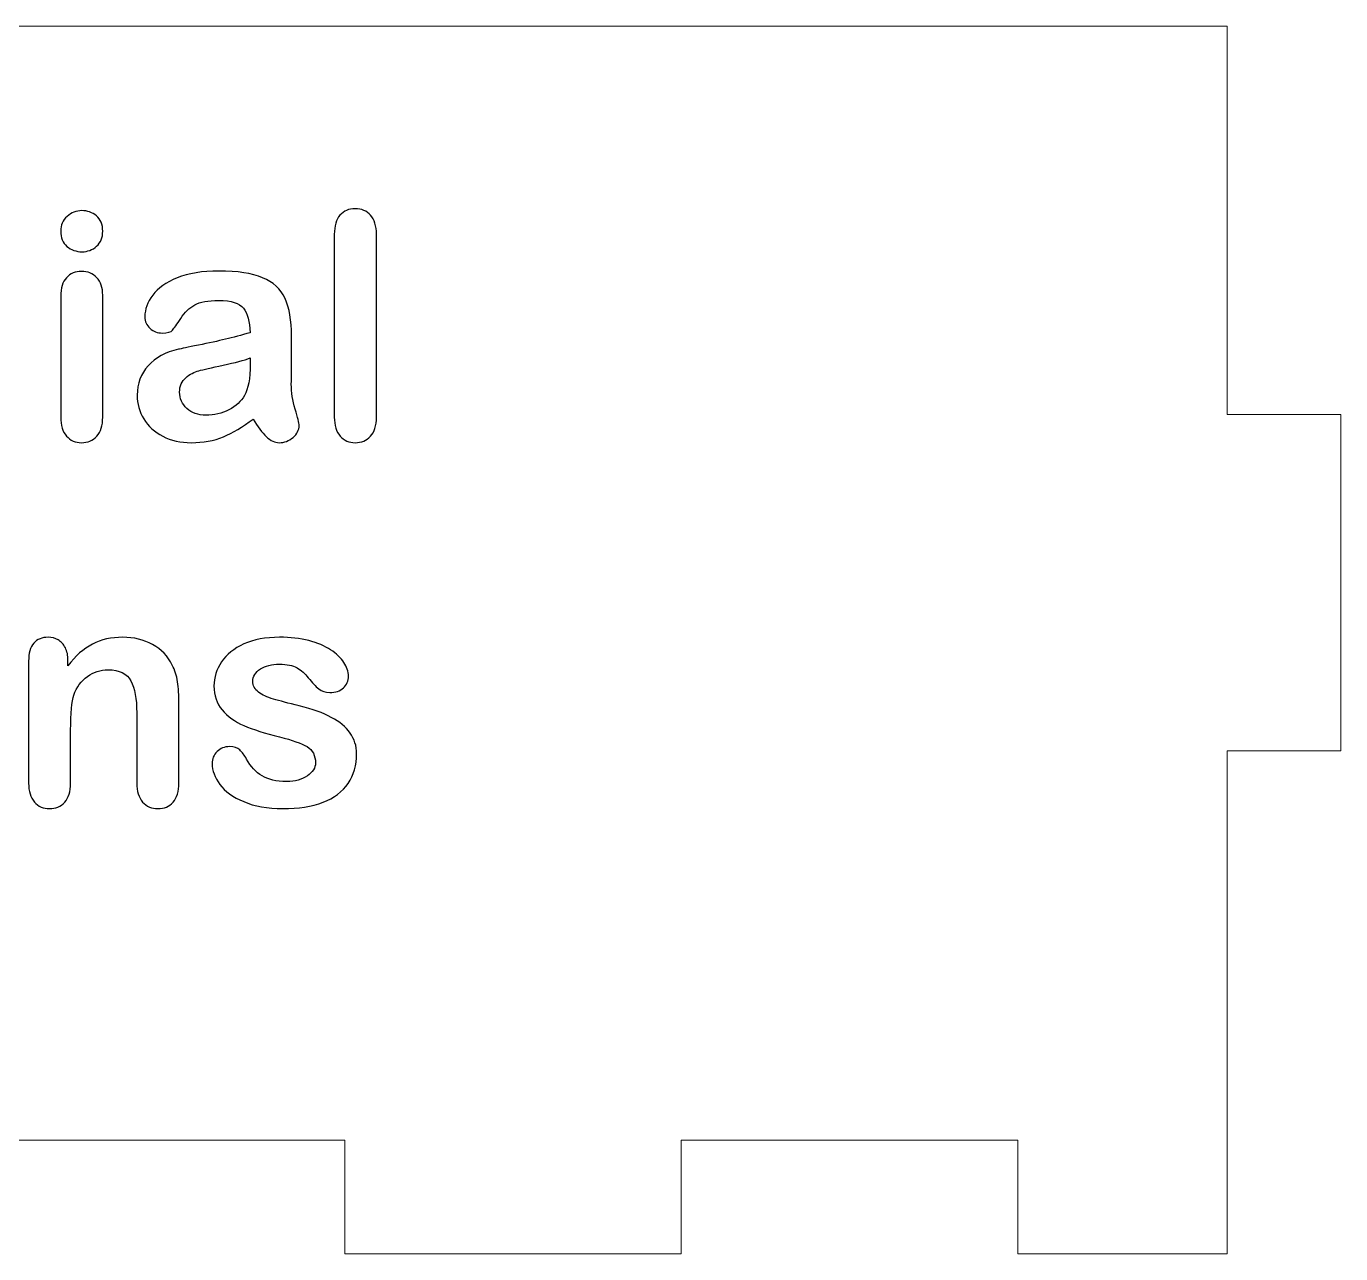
# Model space of a CAD drawing. Header units: inches. Extents: x -11.2 to 11.8, y -8.6 to 8.5.
# Drawn here: x -9.124 to -7.679, y -7.175 to -5.825 of the extents above; entities that cross this region are included whole.
import ezdxf

# ---------------------------------------------------------------- set-up
doc = ezdxf.new("R2010")
doc.units = ezdxf.units.IN
doc.header["$MEASUREMENT"] = 0
doc.layers.add('Tiny token holder', color=7, linetype='Continuous')

msp = doc.modelspace()

# ---------------------------------------------------------------- linework, layer by layer
at = {"layer": 'Tiny token holder', "color": 240, "lineweight": 9}
msp.add_open_spline([(-7.8044, -7.05), (-7.8044, -7.05), (-7.8044, -6.622), (-7.8044, -6.622), (-7.8044, -6.622), (-7.8044, -6.622), (-7.6794, -6.622), (-7.6794, -6.622), (-7.6794, -6.622), (-7.6794, -6.622), (-7.6794, -6.252), (-7.6794, -6.252), (-7.6794, -6.252), (-7.6794, -6.252), (-7.8044, -6.252), (-7.8044, -6.252), (-7.8044, -6.252), (-7.8044, -6.252), (-7.8044, -5.825), (-7.8044, -5.825), (-7.8044, -5.825), (-7.8044, -5.825), (-10.8544, -5.825), (-10.8544, -5.825), (-10.8544, -5.825), (-10.8544, -5.825), (-10.8544, -6.252), (-10.8544, -6.252), (-10.8544, -6.252), (-10.8544, -6.252), (-10.9794, -6.252), (-10.9794, -6.252), (-10.9794, -6.252), (-10.9794, -6.252), (-10.9794, -6.622), (-10.9794, -6.622), (-10.9794, -6.622), (-10.9794, -6.622), (-10.8544, -6.622), (-10.8544, -6.622), (-10.8544, -6.622), (-10.8544, -6.622), (-10.8544, -7.05), (-10.8544, -7.05), (-10.8544, -7.05), (-10.8544, -7.05), (-10.8544, -7.175), (-10.8544, -7.175), (-10.8544, -7.175), (-10.8544, -7.175), (-10.6244, -7.175), (-10.6244, -7.175), (-10.6244, -7.175), (-10.6244, -7.175), (-10.6244, -7.05), (-10.6244, -7.05), (-10.6244, -7.05), (-10.6244, -7.05), (-10.2544, -7.05), (-10.2544, -7.05), (-10.2544, -7.05), (-10.2544, -7.05), (-10.2544, -7.175), (-10.2544, -7.175), (-10.2544, -7.175), (-10.2544, -7.175), (-9.8844, -7.175), (-9.8844, -7.175), (-9.8844, -7.175), (-9.8844, -7.175), (-9.8844, -7.05), (-9.8844, -7.05), (-9.8844, -7.05), (-9.8844, -7.05), (-9.5144, -7.05), (-9.5144, -7.05), (-9.5144, -7.05), (-9.5144, -7.05), (-9.5144, -7.175), (-9.5144, -7.175), (-9.5144, -7.175), (-9.5144, -7.175), (-9.1444, -7.175), (-9.1444, -7.175), (-9.1444, -7.175), (-9.1444, -7.175), (-9.1444, -7.05), (-9.1444, -7.05), (-9.1444, -7.05), (-9.1444, -7.05), (-8.7744, -7.05), (-8.7744, -7.05), (-8.7744, -7.05), (-8.7744, -7.05), (-8.7744, -7.175), (-8.7744, -7.175), (-8.7744, -7.175), (-8.7744, -7.175), (-8.4044, -7.175), (-8.4044, -7.175), (-8.4044, -7.175), (-8.4044, -7.175), (-8.4044, -7.05), (-8.4044, -7.05), (-8.4044, -7.05), (-8.4044, -7.05), (-8.0344, -7.05), (-8.0344, -7.05), (-8.0344, -7.05), (-8.0344, -7.05), (-8.0344, -7.175), (-8.0344, -7.175), (-8.0344, -7.175), (-8.0344, -7.175), (-7.8044, -7.175), (-7.8044, -7.175), (-7.8044, -7.175), (-7.8044, -7.175), (-7.8044, -7.05), (-7.8044, -7.05)], degree=3, knots=[0, 0, 0, 0, 0.032258, 0.032258, 0.032258, 0.032258, 0.064516, 0.064516, 0.064516, 0.064516, 0.096774, 0.096774, 0.096774, 0.096774, 0.129032, 0.129032, 0.129032, 0.129032, 0.16129, 0.16129, 0.16129, 0.16129, 0.193548, 0.193548, 0.193548, 0.193548, 0.225806, 0.225806, 0.225806, 0.225806, 0.258065, 0.258065, 0.258065, 0.258065, 0.290323, 0.290323, 0.290323, 0.290323, 0.322581, 0.322581, 0.322581, 0.322581, 0.354839, 0.354839, 0.354839, 0.354839, 0.387097, 0.387097, 0.387097, 0.387097, 0.419355, 0.419355, 0.419355, 0.419355, 0.451613, 0.451613, 0.451613, 0.451613, 0.483871, 0.483871, 0.483871, 0.483871, 0.516129, 0.516129, 0.516129, 0.516129, 0.548387, 0.548387, 0.548387, 0.548387, 0.580645, 0.580645, 0.580645, 0.580645, 0.612903, 0.612903, 0.612903, 0.612903, 0.645161, 0.645161, 0.645161, 0.645161, 0.677419, 0.677419, 0.677419, 0.677419, 0.709677, 0.709677, 0.709677, 0.709677, 0.741935, 0.741935, 0.741935, 0.741935, 0.774194, 0.774194, 0.774194, 0.774194, 0.806452, 0.806452, 0.806452, 0.806452, 0.83871, 0.83871, 0.83871, 0.83871, 0.870968, 0.870968, 0.870968, 0.870968, 0.903226, 0.903226, 0.903226, 0.903226, 0.935484, 0.935484, 0.935484, 0.935484, 1, 1, 1, 1], dxfattribs=at)
at = {"layer": 'Tiny token holder', "color": 250}
for points, knots in [([(-9.0633, -6.073), (-9.0697, -6.073), (-9.0752, -6.071), (-9.0798, -6.0671), (-9.0798, -6.0671), (-9.0844, -6.0631), (-9.0866, -6.0575), (-9.0866, -6.0503), (-9.0866, -6.0503), (-9.0866, -6.0438), (-9.0843, -6.0384), (-9.0796, -6.0342), (-9.0796, -6.0342), (-9.0749, -6.0299), (-9.0695, -6.0278), (-9.0633, -6.0278), (-9.0633, -6.0278), (-9.0572, -6.0278), (-9.052, -6.0297), (-9.0473, -6.0335), (-9.0473, -6.0335), (-9.0427, -6.0374), (-9.0404, -6.043), (-9.0404, -6.0503), (-9.0404, -6.0503), (-9.0404, -6.0574), (-9.0426, -6.063), (-9.0471, -6.067), (-9.0471, -6.067), (-9.0517, -6.071), (-9.057, -6.073), (-9.0633, -6.073)], [0, 0, 0, 0, 0.111111, 0.111111, 0.111111, 0.111111, 0.222222, 0.222222, 0.222222, 0.222222, 0.333333, 0.333333, 0.333333, 0.333333, 0.444444, 0.444444, 0.444444, 0.444444, 0.555556, 0.555556, 0.555556, 0.555556, 0.666667, 0.666667, 0.666667, 0.666667, 0.777778, 0.777778, 0.777778, 0.777778, 1, 1, 1, 1]), ([(-8.7858, -6.2549), (-8.7858, -6.2549), (-8.7858, -6.0539), (-8.7858, -6.0539), (-8.7858, -6.0539), (-8.7858, -6.0446), (-8.7837, -6.0376), (-8.7796, -6.0328), (-8.7796, -6.0328), (-8.7754, -6.0281), (-8.7699, -6.0257), (-8.7629, -6.0257), (-8.7629, -6.0257), (-8.7559, -6.0257), (-8.7502, -6.0281), (-8.7459, -6.0328), (-8.7459, -6.0328), (-8.7416, -6.0375), (-8.7395, -6.0445), (-8.7395, -6.0539), (-8.7395, -6.0539), (-8.7395, -6.0539), (-8.7395, -6.2549), (-8.7395, -6.2549), (-8.7395, -6.2549), (-8.7395, -6.2643), (-8.7417, -6.2713), (-8.7461, -6.276), (-8.7461, -6.276), (-8.7504, -6.2807), (-8.756, -6.283), (-8.7629, -6.283), (-8.7629, -6.283), (-8.7696, -6.283), (-8.7751, -6.2806), (-8.7794, -6.2757), (-8.7794, -6.2757), (-8.7836, -6.2709), (-8.7858, -6.2639), (-8.7858, -6.2549)], [0, 0, 0, 0, 0.090909, 0.090909, 0.090909, 0.090909, 0.181818, 0.181818, 0.181818, 0.181818, 0.272727, 0.272727, 0.272727, 0.272727, 0.363636, 0.363636, 0.363636, 0.363636, 0.454545, 0.454545, 0.454545, 0.454545, 0.545455, 0.545455, 0.545455, 0.545455, 0.636364, 0.636364, 0.636364, 0.636364, 0.727273, 0.727273, 0.727273, 0.727273, 0.818182, 0.818182, 0.818182, 0.818182, 1, 1, 1, 1]), ([(-9.0404, -6.1209), (-9.0404, -6.1209), (-9.0404, -6.2549), (-9.0404, -6.2549), (-9.0404, -6.2549), (-9.0404, -6.2641), (-9.0426, -6.2712), (-9.047, -6.2759), (-9.047, -6.2759), (-9.0514, -6.2807), (-9.0569, -6.283), (-9.0637, -6.283), (-9.0637, -6.283), (-9.0705, -6.283), (-9.076, -6.2806), (-9.0802, -6.2757), (-9.0802, -6.2757), (-9.0845, -6.2709), (-9.0866, -6.2639), (-9.0866, -6.2549), (-9.0866, -6.2549), (-9.0866, -6.2549), (-9.0866, -6.1223), (-9.0866, -6.1223), (-9.0866, -6.1223), (-9.0866, -6.113), (-9.0845, -6.1061), (-9.0802, -6.1015), (-9.0802, -6.1015), (-9.076, -6.0969), (-9.0705, -6.0946), (-9.0637, -6.0946), (-9.0637, -6.0946), (-9.0569, -6.0946), (-9.0514, -6.0969), (-9.047, -6.1015), (-9.047, -6.1015), (-9.0426, -6.1061), (-9.0404, -6.1126), (-9.0404, -6.1209)], [0, 0, 0, 0, 0.090909, 0.090909, 0.090909, 0.090909, 0.181818, 0.181818, 0.181818, 0.181818, 0.272727, 0.272727, 0.272727, 0.272727, 0.363636, 0.363636, 0.363636, 0.363636, 0.454545, 0.454545, 0.454545, 0.454545, 0.545455, 0.545455, 0.545455, 0.545455, 0.636364, 0.636364, 0.636364, 0.636364, 0.727273, 0.727273, 0.727273, 0.727273, 0.818182, 0.818182, 0.818182, 0.818182, 1, 1, 1, 1]), ([(-8.8752, -6.257), (-8.8865, -6.2657), (-8.8973, -6.2722), (-8.9078, -6.2765), (-8.9078, -6.2765), (-8.9182, -6.2809), (-8.93, -6.283), (-8.943, -6.283), (-8.943, -6.283), (-8.9549, -6.283), (-8.9654, -6.2807), (-8.9744, -6.276), (-8.9744, -6.276), (-8.9833, -6.2713), (-8.9903, -6.265), (-8.9952, -6.2569), (-8.9952, -6.2569), (-9, -6.2488), (-9.0025, -6.2401), (-9.0025, -6.2308), (-9.0025, -6.2308), (-9.0025, -6.2181), (-8.9985, -6.2073), (-8.9904, -6.1984), (-8.9904, -6.1984), (-8.9824, -6.1894), (-8.9713, -6.1834), (-8.9572, -6.1803), (-8.9572, -6.1803), (-8.9543, -6.1796), (-8.947, -6.1781), (-8.9353, -6.1758), (-8.9353, -6.1758), (-8.9237, -6.1734), (-8.9137, -6.1712), (-8.9054, -6.1692), (-8.9054, -6.1692), (-8.8971, -6.1672), (-8.8881, -6.1649), (-8.8783, -6.162), (-8.8783, -6.162), (-8.8789, -6.1498), (-8.8813, -6.1408), (-8.8857, -6.1351), (-8.8857, -6.1351), (-8.8901, -6.1294), (-8.8991, -6.1265), (-8.9128, -6.1265), (-8.9128, -6.1265), (-8.9246, -6.1265), (-8.9334, -6.1282), (-8.9393, -6.1315), (-8.9393, -6.1315), (-8.9453, -6.1347), (-8.9504, -6.1396), (-8.9546, -6.1463), (-8.9546, -6.1463), (-8.9589, -6.1528), (-8.9619, -6.1571), (-8.9636, -6.1592), (-8.9636, -6.1592), (-8.9654, -6.1613), (-8.9692, -6.1624), (-8.9749, -6.1624), (-8.9749, -6.1624), (-8.9801, -6.1624), (-8.9847, -6.1607), (-8.9884, -6.1573), (-8.9884, -6.1573), (-8.9922, -6.154), (-8.9941, -6.1497), (-8.9941, -6.1445), (-8.9941, -6.1445), (-8.9941, -6.1363), (-8.9912, -6.1284), (-8.9855, -6.1207), (-8.9855, -6.1207), (-8.9797, -6.113), (-8.9707, -6.1067), (-8.9585, -6.1017), (-8.9585, -6.1017), (-8.9462, -6.0967), (-8.931, -6.0942), (-8.9127, -6.0942), (-8.9127, -6.0942), (-8.8924, -6.0942), (-8.8763, -6.0966), (-8.8647, -6.1015), (-8.8647, -6.1015), (-8.853, -6.1063), (-8.8448, -6.1139), (-8.84, -6.1243), (-8.84, -6.1243), (-8.8352, -6.1347), (-8.8328, -6.1485), (-8.8328, -6.1657), (-8.8328, -6.1657), (-8.8328, -6.1766), (-8.8328, -6.1858), (-8.8329, -6.1934), (-8.8329, -6.1934), (-8.8329, -6.201), (-8.833, -6.2095), (-8.8331, -6.2188), (-8.8331, -6.2188), (-8.8331, -6.2275), (-8.8317, -6.2366), (-8.8288, -6.246), (-8.8288, -6.246), (-8.8259, -6.2554), (-8.8245, -6.2615), (-8.8245, -6.2642), (-8.8245, -6.2642), (-8.8245, -6.269), (-8.8267, -6.2733), (-8.8311, -6.2772), (-8.8311, -6.2772), (-8.8357, -6.2811), (-8.8407, -6.283), (-8.8464, -6.283), (-8.8464, -6.283), (-8.8511, -6.283), (-8.8558, -6.2808), (-8.8605, -6.2764), (-8.8605, -6.2764), (-8.8651, -6.2719), (-8.87, -6.2655), (-8.8752, -6.257)], [0, 0, 0, 0, 0.030303, 0.030303, 0.030303, 0.030303, 0.060606, 0.060606, 0.060606, 0.060606, 0.090909, 0.090909, 0.090909, 0.090909, 0.121212, 0.121212, 0.121212, 0.121212, 0.151515, 0.151515, 0.151515, 0.151515, 0.181818, 0.181818, 0.181818, 0.181818, 0.212121, 0.212121, 0.212121, 0.212121, 0.242424, 0.242424, 0.242424, 0.242424, 0.272727, 0.272727, 0.272727, 0.272727, 0.30303, 0.30303, 0.30303, 0.30303, 0.333333, 0.333333, 0.333333, 0.333333, 0.363636, 0.363636, 0.363636, 0.363636, 0.393939, 0.393939, 0.393939, 0.393939, 0.424242, 0.424242, 0.424242, 0.424242, 0.454545, 0.454545, 0.454545, 0.454545, 0.484848, 0.484848, 0.484848, 0.484848, 0.515152, 0.515152, 0.515152, 0.515152, 0.545455, 0.545455, 0.545455, 0.545455, 0.575758, 0.575758, 0.575758, 0.575758, 0.606061, 0.606061, 0.606061, 0.606061, 0.636364, 0.636364, 0.636364, 0.636364, 0.666667, 0.666667, 0.666667, 0.666667, 0.69697, 0.69697, 0.69697, 0.69697, 0.727273, 0.727273, 0.727273, 0.727273, 0.757576, 0.757576, 0.757576, 0.757576, 0.787879, 0.787879, 0.787879, 0.787879, 0.818182, 0.818182, 0.818182, 0.818182, 0.848485, 0.848485, 0.848485, 0.848485, 0.878788, 0.878788, 0.878788, 0.878788, 0.909091, 0.909091, 0.909091, 0.909091, 0.939394, 0.939394, 0.939394, 0.939394, 1, 1, 1, 1]), ([(-8.8783, -6.1898), (-8.8851, -6.1923), (-8.8949, -6.195), (-8.9079, -6.1977), (-8.9079, -6.1977), (-8.9209, -6.2005), (-8.9298, -6.2026), (-8.9348, -6.2039), (-8.9348, -6.2039), (-8.9398, -6.2052), (-8.9446, -6.2077), (-8.9491, -6.2115), (-8.9491, -6.2115), (-8.9536, -6.2153), (-8.9559, -6.2206), (-8.9559, -6.2275), (-8.9559, -6.2275), (-8.9559, -6.2345), (-8.9532, -6.2404), (-8.9479, -6.2454), (-8.9479, -6.2454), (-8.9426, -6.2503), (-8.9356, -6.2528), (-8.927, -6.2528), (-8.927, -6.2528), (-8.9178, -6.2528), (-8.9094, -6.2508), (-8.9017, -6.2468), (-8.9017, -6.2468), (-8.8939, -6.2427), (-8.8882, -6.2375), (-8.8846, -6.2312), (-8.8846, -6.2312), (-8.8804, -6.2241), (-8.8783, -6.2126), (-8.8783, -6.1964), (-8.8783, -6.1964), (-8.8783, -6.1964), (-8.8783, -6.1898), (-8.8783, -6.1898)], [0, 0, 0, 0, 0.090909, 0.090909, 0.090909, 0.090909, 0.181818, 0.181818, 0.181818, 0.181818, 0.272727, 0.272727, 0.272727, 0.272727, 0.363636, 0.363636, 0.363636, 0.363636, 0.454545, 0.454545, 0.454545, 0.454545, 0.545455, 0.545455, 0.545455, 0.545455, 0.636364, 0.636364, 0.636364, 0.636364, 0.727273, 0.727273, 0.727273, 0.727273, 0.818182, 0.818182, 0.818182, 0.818182, 1, 1, 1, 1]), ([(-9.0786, -6.5226), (-9.0786, -6.5226), (-9.0786, -6.5283), (-9.0786, -6.5283), (-9.0786, -6.5283), (-9.0704, -6.5175), (-9.0615, -6.5096), (-9.0518, -6.5046), (-9.0518, -6.5046), (-9.0421, -6.4995), (-9.031, -6.497), (-9.0184, -6.497), (-9.0184, -6.497), (-9.0062, -6.497), (-8.9953, -6.4997), (-8.9856, -6.505), (-8.9856, -6.505), (-8.976, -6.5103), (-8.9688, -6.5178), (-8.964, -6.5276), (-8.964, -6.5276), (-8.961, -6.5332), (-8.959, -6.5393), (-8.9581, -6.5459), (-8.9581, -6.5459), (-8.9572, -6.5525), (-8.9567, -6.5608), (-8.9567, -6.571), (-8.9567, -6.571), (-8.9567, -6.571), (-8.9567, -6.6573), (-8.9567, -6.6573), (-8.9567, -6.6573), (-8.9567, -6.6666), (-8.9589, -6.6736), (-8.9631, -6.6784), (-8.9631, -6.6784), (-8.9673, -6.6831), (-8.9729, -6.6855), (-8.9797, -6.6855), (-8.9797, -6.6855), (-8.9866, -6.6855), (-8.9922, -6.6831), (-8.9965, -6.6782), (-8.9965, -6.6782), (-9.0008, -6.6733), (-9.003, -6.6664), (-9.003, -6.6573), (-9.003, -6.6573), (-9.003, -6.6573), (-9.003, -6.58), (-9.003, -6.58), (-9.003, -6.58), (-9.003, -6.5648), (-9.0051, -6.5531), (-9.0094, -6.5449), (-9.0094, -6.5449), (-9.0136, -6.5369), (-9.0221, -6.5328), (-9.0347, -6.5328), (-9.0347, -6.5328), (-9.043, -6.5328), (-9.0505, -6.5353), (-9.0573, -6.5402), (-9.0573, -6.5402), (-9.0641, -6.5451), (-9.0691, -6.5519), (-9.0722, -6.5605), (-9.0722, -6.5605), (-9.0745, -6.5674), (-9.0757, -6.5803), (-9.0757, -6.5993), (-9.0757, -6.5993), (-9.0757, -6.5993), (-9.0757, -6.6573), (-9.0757, -6.6573), (-9.0757, -6.6573), (-9.0757, -6.6667), (-9.0779, -6.6737), (-9.0822, -6.6784), (-9.0822, -6.6784), (-9.0866, -6.6831), (-9.0922, -6.6855), (-9.099, -6.6855), (-9.099, -6.6855), (-9.1057, -6.6855), (-9.1112, -6.6831), (-9.1155, -6.6782), (-9.1155, -6.6782), (-9.1198, -6.6733), (-9.1219, -6.6664), (-9.1219, -6.6573), (-9.1219, -6.6573), (-9.1219, -6.6573), (-9.1219, -6.5233), (-9.1219, -6.5233), (-9.1219, -6.5233), (-9.1219, -6.5145), (-9.12, -6.5079), (-9.1162, -6.5036), (-9.1162, -6.5036), (-9.1123, -6.4992), (-9.1071, -6.497), (-9.1004, -6.497), (-9.1004, -6.497), (-9.0964, -6.497), (-9.0926, -6.498), (-9.0894, -6.4999), (-9.0894, -6.4999), (-9.0861, -6.5018), (-9.0835, -6.5047), (-9.0815, -6.5086), (-9.0815, -6.5086), (-9.0795, -6.5124), (-9.0786, -6.5171), (-9.0786, -6.5226)], [0, 0, 0, 0, 0.033333, 0.033333, 0.033333, 0.033333, 0.066667, 0.066667, 0.066667, 0.066667, 0.1, 0.1, 0.1, 0.1, 0.133333, 0.133333, 0.133333, 0.133333, 0.166667, 0.166667, 0.166667, 0.166667, 0.2, 0.2, 0.2, 0.2, 0.233333, 0.233333, 0.233333, 0.233333, 0.266667, 0.266667, 0.266667, 0.266667, 0.3, 0.3, 0.3, 0.3, 0.333333, 0.333333, 0.333333, 0.333333, 0.366667, 0.366667, 0.366667, 0.366667, 0.4, 0.4, 0.4, 0.4, 0.433333, 0.433333, 0.433333, 0.433333, 0.466667, 0.466667, 0.466667, 0.466667, 0.5, 0.5, 0.5, 0.5, 0.533333, 0.533333, 0.533333, 0.533333, 0.566667, 0.566667, 0.566667, 0.566667, 0.6, 0.6, 0.6, 0.6, 0.633333, 0.633333, 0.633333, 0.633333, 0.666667, 0.666667, 0.666667, 0.666667, 0.7, 0.7, 0.7, 0.7, 0.733333, 0.733333, 0.733333, 0.733333, 0.766667, 0.766667, 0.766667, 0.766667, 0.8, 0.8, 0.8, 0.8, 0.833333, 0.833333, 0.833333, 0.833333, 0.866667, 0.866667, 0.866667, 0.866667, 0.9, 0.9, 0.9, 0.9, 0.933333, 0.933333, 0.933333, 0.933333, 1, 1, 1, 1]), ([(-8.7613, -6.625), (-8.7613, -6.6377), (-8.7644, -6.6487), (-8.7706, -6.6578), (-8.7706, -6.6578), (-8.7768, -6.6669), (-8.786, -6.6738), (-8.7982, -6.6785), (-8.7982, -6.6785), (-8.8104, -6.6832), (-8.8252, -6.6855), (-8.8426, -6.6855), (-8.8426, -6.6855), (-8.8592, -6.6855), (-8.8735, -6.6829), (-8.8854, -6.6778), (-8.8854, -6.6778), (-8.8973, -6.6728), (-8.906, -6.6664), (-8.9117, -6.6588), (-8.9117, -6.6588), (-8.9173, -6.6512), (-8.9202, -6.6435), (-8.9202, -6.6358), (-8.9202, -6.6358), (-8.9202, -6.6307), (-8.9184, -6.6264), (-8.9147, -6.6228), (-8.9147, -6.6228), (-8.9111, -6.6191), (-8.9065, -6.6173), (-8.901, -6.6173), (-8.901, -6.6173), (-8.8961, -6.6173), (-8.8924, -6.6186), (-8.8898, -6.6209), (-8.8898, -6.6209), (-8.8872, -6.6233), (-8.8847, -6.6266), (-8.8823, -6.631), (-8.8823, -6.631), (-8.8776, -6.6392), (-8.8719, -6.6454), (-8.8653, -6.6494), (-8.8653, -6.6494), (-8.8587, -6.6536), (-8.8496, -6.6556), (-8.8382, -6.6556), (-8.8382, -6.6556), (-8.8289, -6.6556), (-8.8213, -6.6535), (-8.8154, -6.6494), (-8.8154, -6.6494), (-8.8095, -6.6453), (-8.8065, -6.6405), (-8.8065, -6.6352), (-8.8065, -6.6352), (-8.8065, -6.627), (-8.8096, -6.6211), (-8.8157, -6.6173), (-8.8157, -6.6173), (-8.8219, -6.6136), (-8.8321, -6.61), (-8.8462, -6.6066), (-8.8462, -6.6066), (-8.8621, -6.6027), (-8.8751, -6.5985), (-8.8852, -6.5942), (-8.8852, -6.5942), (-8.8951, -6.5898), (-8.9031, -6.584), (-8.9091, -6.5769), (-8.9091, -6.5769), (-8.9151, -6.5698), (-8.9181, -6.5609), (-8.9181, -6.5506), (-8.9181, -6.5506), (-8.9181, -6.5412), (-8.9154, -6.5325), (-8.9098, -6.5242), (-8.9098, -6.5242), (-8.9043, -6.5159), (-8.8961, -6.5094), (-8.8853, -6.5044), (-8.8853, -6.5044), (-8.8745, -6.4995), (-8.8614, -6.497), (-8.8461, -6.497), (-8.8461, -6.497), (-8.8341, -6.497), (-8.8234, -6.4982), (-8.8139, -6.5007), (-8.8139, -6.5007), (-8.8043, -6.5032), (-8.7963, -6.5066), (-8.7899, -6.5108), (-8.7899, -6.5108), (-8.7835, -6.515), (-8.7786, -6.5196), (-8.7753, -6.5247), (-8.7753, -6.5247), (-8.772, -6.5298), (-8.7703, -6.5347), (-8.7703, -6.5397), (-8.7703, -6.5397), (-8.7703, -6.5449), (-8.7721, -6.5494), (-8.7757, -6.5527), (-8.7757, -6.5527), (-8.7792, -6.5561), (-8.7843, -6.5578), (-8.7909, -6.5578), (-8.7909, -6.5578), (-8.7956, -6.5578), (-8.7997, -6.5565), (-8.803, -6.5538), (-8.803, -6.5538), (-8.8063, -6.551), (-8.8102, -6.547), (-8.8145, -6.5415), (-8.8145, -6.5415), (-8.818, -6.537), (-8.8221, -6.5334), (-8.8268, -6.5306), (-8.8268, -6.5306), (-8.8316, -6.5279), (-8.838, -6.5266), (-8.8462, -6.5266), (-8.8462, -6.5266), (-8.8546, -6.5266), (-8.8615, -6.5284), (-8.8671, -6.5319), (-8.8671, -6.5319), (-8.8726, -6.5355), (-8.8754, -6.54), (-8.8754, -6.5453), (-8.8754, -6.5453), (-8.8754, -6.5502), (-8.8733, -6.5542), (-8.8693, -6.5572), (-8.8693, -6.5572), (-8.8652, -6.5604), (-8.8597, -6.563), (-8.8528, -6.565), (-8.8528, -6.565), (-8.8459, -6.567), (-8.8364, -6.5695), (-8.8243, -6.5725), (-8.8243, -6.5725), (-8.8099, -6.576), (-8.7982, -6.5802), (-8.7891, -6.5851), (-8.7891, -6.5851), (-8.78, -6.5899), (-8.7731, -6.5957), (-8.7684, -6.6023), (-8.7684, -6.6023), (-8.7637, -6.6089), (-8.7613, -6.6165), (-8.7613, -6.625)], [0, 0, 0, 0, 0.02439, 0.02439, 0.02439, 0.02439, 0.04878, 0.04878, 0.04878, 0.04878, 0.073171, 0.073171, 0.073171, 0.073171, 0.097561, 0.097561, 0.097561, 0.097561, 0.121951, 0.121951, 0.121951, 0.121951, 0.146341, 0.146341, 0.146341, 0.146341, 0.170732, 0.170732, 0.170732, 0.170732, 0.195122, 0.195122, 0.195122, 0.195122, 0.219512, 0.219512, 0.219512, 0.219512, 0.243902, 0.243902, 0.243902, 0.243902, 0.268293, 0.268293, 0.268293, 0.268293, 0.292683, 0.292683, 0.292683, 0.292683, 0.317073, 0.317073, 0.317073, 0.317073, 0.341463, 0.341463, 0.341463, 0.341463, 0.365854, 0.365854, 0.365854, 0.365854, 0.390244, 0.390244, 0.390244, 0.390244, 0.414634, 0.414634, 0.414634, 0.414634, 0.439024, 0.439024, 0.439024, 0.439024, 0.463415, 0.463415, 0.463415, 0.463415, 0.487805, 0.487805, 0.487805, 0.487805, 0.512195, 0.512195, 0.512195, 0.512195, 0.536585, 0.536585, 0.536585, 0.536585, 0.560976, 0.560976, 0.560976, 0.560976, 0.585366, 0.585366, 0.585366, 0.585366, 0.609756, 0.609756, 0.609756, 0.609756, 0.634146, 0.634146, 0.634146, 0.634146, 0.658537, 0.658537, 0.658537, 0.658537, 0.682927, 0.682927, 0.682927, 0.682927, 0.707317, 0.707317, 0.707317, 0.707317, 0.731707, 0.731707, 0.731707, 0.731707, 0.756098, 0.756098, 0.756098, 0.756098, 0.780488, 0.780488, 0.780488, 0.780488, 0.804878, 0.804878, 0.804878, 0.804878, 0.829268, 0.829268, 0.829268, 0.829268, 0.853659, 0.853659, 0.853659, 0.853659, 0.878049, 0.878049, 0.878049, 0.878049, 0.902439, 0.902439, 0.902439, 0.902439, 0.926829, 0.926829, 0.926829, 0.926829, 0.95122, 0.95122, 0.95122, 0.95122, 1, 1, 1, 1])]:
    msp.add_open_spline(points, degree=3, knots=knots, dxfattribs=at)

doc.saveas('drawing.dxf')
